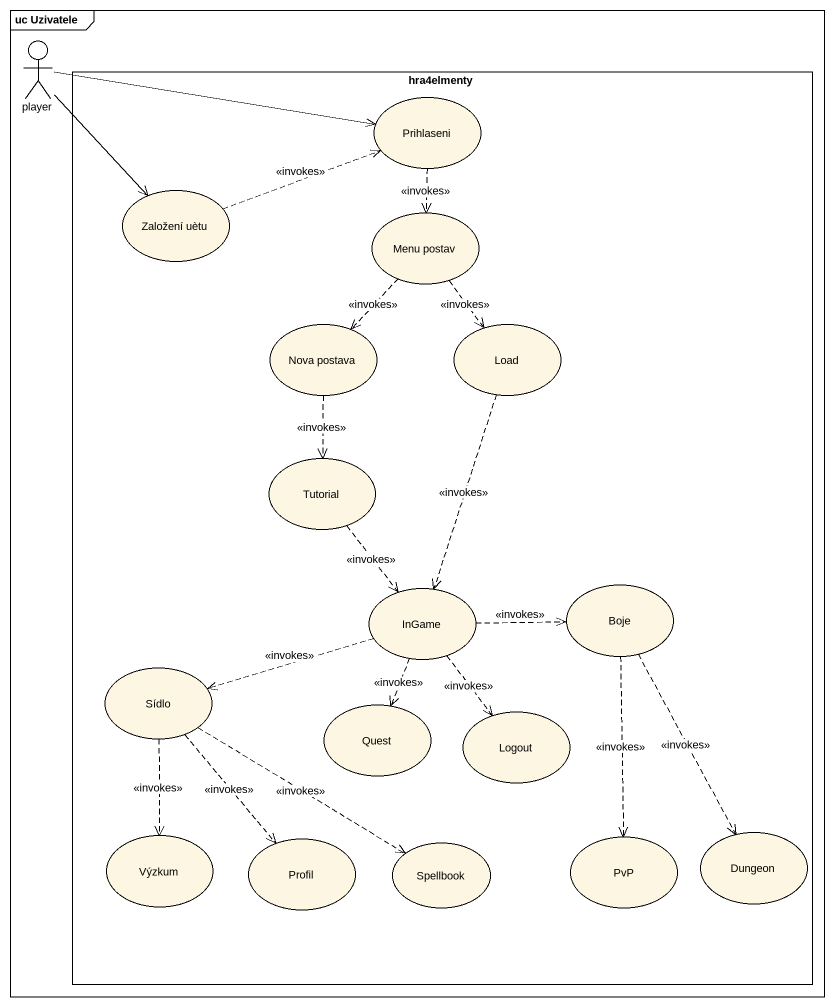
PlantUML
@startuml
mainframe uc Uzivatele
actor player
rectangle hra4elmenty {
  usecase Prihlaseni
  usecase "Založení uètu" as Založení_uètu
  usecase "Menu postav" as Menu_postav
  usecase "Nova postava" as Nova_postava
  usecase Load
  usecase Tutorial
  usecase InGame
  usecase Boje
  usecase Sídlo
  usecase Quest
  usecase Logout
  usecase Dungeon
  usecase Výzkum
  usecase Profil
  usecase Spellbook
  usecase PvP
}
player -right-> Prihlaseni
player --> Založení_uètu
Prihlaseni ..> Menu_postav : <<invokes>>
Založení_uètu .right.> Prihlaseni : <<invokes>>
Menu_postav ..> Nova_postava : <<invokes>>
Menu_postav ..> Load : <<invokes>>
Nova_postava ..> Tutorial : <<invokes>>
Load ..> InGame : <<invokes>>
Tutorial ..> InGame : <<invokes>>
InGame .right.> Boje : <<invokes>>
InGame .left.> Sídlo : <<invokes>>
InGame ..> Quest : <<invokes>>
InGame ..> Logout : <<invokes>>
Boje ..> Dungeon : <<invokes>>
Boje ..> PvP : <<invokes>>
Sídlo ..> Výzkum : <<invokes>>
Sídlo ..> Profil : <<invokes>>
Sídlo ..> Spellbook : <<invokes>>
@enduml
